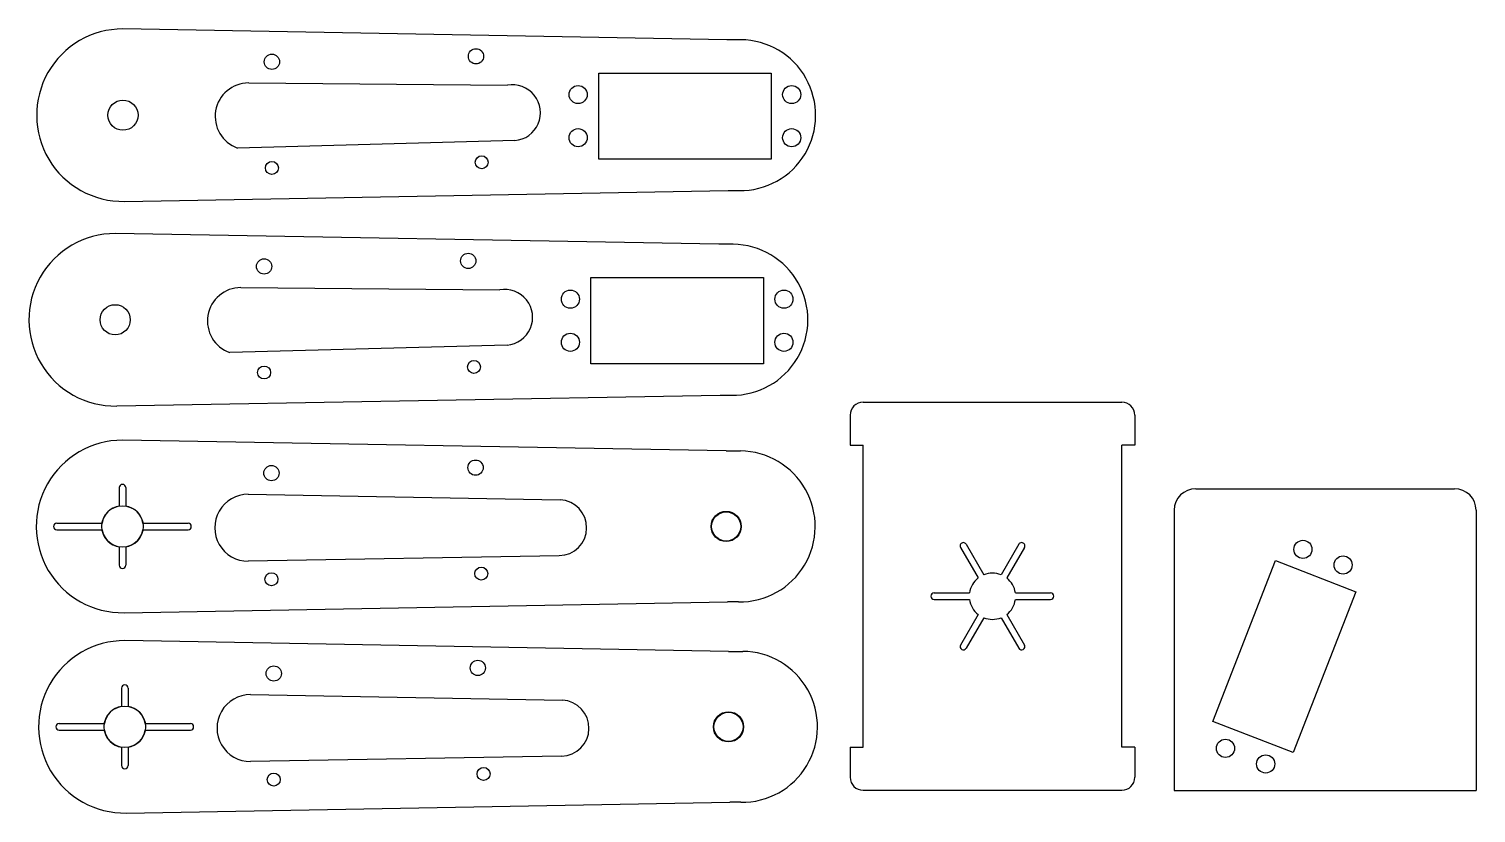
# Model space of a CAD drawing. Header units: millimetres. Extents: x 8 to 343, y 7 to 189.
import ezdxf

# ---------------------------------------------------------------- set-up
doc = ezdxf.new("R2010")
doc.units = ezdxf.units.MM

msp = doc.modelspace()

# ---------------------------------------------------------------- linework, layer by layer
at = {"color": 7, "linetype": 'Continuous', "lineweight": 25}
for p, q in [((169.51, 186.71), (29.51, 189.21)), ((172.81, 186.71), (169.51, 186.71)), ((139.83, 158.99), (139.83, 178.99)), ((139.83, 178.99), (179.83, 178.99)), ((179.83, 178.99), (179.83, 158.99)), ((58.67, 176.69), (118.67, 176.16)), ((120.4, 163.32), (56.09, 161.59)), ((179.83, 158.99), (139.83, 158.99)), ((29.87, 149.22), (169.82, 151.71)), ((169.82, 151.71), (172.38, 151.71)), ((167.71, 139.26), (27.71, 141.76)), ((171.01, 139.26), (167.71, 139.26)), ((138.03, 111.54), (138.03, 131.54)), ((138.03, 131.54), (178.03, 131.54)), ((178.03, 131.54), (178.03, 111.54)), ((56.87, 129.24), (116.87, 128.71)), ((118.61, 115.88), (54.3, 114.15)), ((178.03, 111.54), (138.03, 111.54)), ((28.07, 101.77), (168.03, 104.27)), ((168.03, 104.27), (170.58, 104.27)), ((201.14, 102.65), (261.14, 102.65)), ((198.14, 99.65), (198.14, 92.65)), ((264.14, 99.65), (264.14, 92.65)), ((169.4, 91.33), (29.4, 93.83)), ((169.4, 91.33), (172.71, 91.33)), ((198.14, 92.65), (201.14, 92.65)), ((201.14, 22.65), (201.14, 92.65)), ((264.14, 92.65), (261.14, 92.65)), ((261.14, 22.65), (261.14, 92.65)), ((28.65, 82.83), (28.65, 78.57)), ((30.15, 82.83), (30.15, 78.57)), ((58.56, 81.3), (130.9, 80.01)), ((278.29, 82.59), (338.29, 82.59)), ((273.29, 77.59), (273.29, 12.59)), ((343.29, 77.59), (343.29, 12.59)), ((14.18, 74.58), (24.66, 74.58)), ((34.15, 74.58), (44.62, 74.58)), ((14.18, 73.08), (24.66, 73.08)), ((34.15, 73.08), (44.62, 73.08)), ((28.65, 69.08), (28.65, 64.83)), ((30.15, 69.08), (30.15, 64.83)), ((223.74, 68.97), (227.83, 61.89)), ((225.04, 69.72), (229.13, 62.64)), ((237.24, 69.72), (233.15, 62.64)), ((238.54, 68.97), (234.45, 61.89)), ((130.69, 67.05), (58.58, 65.77)), ((282.25, 28.62), (296.75, 65.9)), ((296.75, 65.9), (315.39, 58.64)), ((217.64, 58.4), (225.82, 58.4)), ((236.46, 58.4), (244.64, 58.4)), ((315.39, 58.64), (300.89, 21.37)), ((29.76, 53.83), (169.72, 56.33)), ((172.27, 56.33), (169.72, 56.33)), ((217.64, 56.9), (225.82, 56.9)), ((236.46, 56.9), (244.64, 56.9)), ((227.83, 53.42), (223.74, 46.33)), ((229.13, 52.67), (225.04, 45.58)), ((233.15, 52.67), (237.24, 45.58)), ((234.45, 53.42), (238.54, 46.33)), ((169.94, 44.86), (29.94, 47.36)), ((169.94, 44.86), (173.24, 44.86)), ((29.19, 36.36), (29.19, 32.1)), ((30.69, 36.36), (30.69, 32.1)), ((59.1, 34.84), (131.43, 33.55)), ((14.72, 28.11), (25.2, 28.11)), ((34.68, 28.11), (45.16, 28.11)), ((300.89, 21.37), (282.25, 28.62)), ((14.72, 26.61), (25.2, 26.61)), ((34.68, 26.61), (45.16, 26.61)), ((29.19, 22.62), (29.19, 18.36)), ((30.69, 22.62), (30.69, 18.36)), ((131.22, 20.59), (59.11, 19.3)), ((198.14, 22.65), (198.14, 15.65)), ((198.14, 22.65), (201.14, 22.65)), ((264.14, 22.65), (261.14, 22.65)), ((264.14, 22.65), (264.14, 15.65)), ((201.14, 12.65), (261.14, 12.65)), ((273.29, 12.59), (343.29, 12.59)), ((30.29, 7.36), (170.25, 9.86)), ((172.81, 9.86), (170.25, 9.86))]:
    msp.add_line(p, q, dxfattribs=at)
for centre, radius in [((111.38, 182.86), 1.77), ((64.05, 181.59), 1.77), ((135.07, 173.99), 2.1), ((184.59, 173.99), 2.1), ((29.51, 169.21), 3.5), ((135.07, 163.99), 2.1), ((184.59, 163.99), 2.1), ((64.05, 156.98), 1.5), ((112.7, 158.29), 1.5), ((62.25, 134.14), 1.77), ((109.58, 135.41), 1.77), ((133.27, 126.54), 2.1), ((182.79, 126.54), 2.1), ((27.71, 121.76), 3.5), ((133.27, 116.54), 2.1), ((182.79, 116.54), 2.1), ((62.25, 109.53), 1.5), ((110.91, 110.84), 1.5), ((63.95, 86.2), 1.77), ((111.28, 87.47), 1.77), ((169.4, 73.83), 3.5), ((303.14, 68.52), 2.1), ((112.6, 62.9), 1.5), ((312.46, 64.89), 2.1), ((63.95, 61.59), 1.5), ((64.48, 39.73), 1.77), ((111.81, 41.01), 1.77), ((169.94, 27.36), 3.5), ((285.18, 22.37), 2.1), ((294.5, 18.74), 2.1), ((113.13, 16.44), 1.5), ((64.48, 15.13), 1.5)]:
    msp.add_circle(centre, radius, dxfattribs=at)
at = {"color": 7, "linetype": 'Continuous'}
for centre, radius in [((29.4, 73.83), 4.8), ((169.4, 73.83), 3.38), ((29.94, 27.36), 4.8), ((169.94, 27.36), 3.38)]:
    msp.add_circle(centre, radius, dxfattribs=at)
at = {"color": 7, "linetype": 'Continuous', "lineweight": 25}
for centre, radius, start, end in [((29.51, 169.21), 20, 90, 271.0232), ((172.64, 169.21), 17.5, 269.1367, 89.4508), ((58.67, 168.92), 7.77, 90.057, 250.5948), ((119.83, 169.78), 6.48, 275.0277, 100.3647), ((27.71, 121.76), 20, 90, 271.0232), ((170.85, 121.76), 17.5, 269.1367, 89.4508), ((56.88, 121.47), 7.77, 90.057, 250.5948), ((118.04, 122.33), 6.48, 275.0277, 100.3647), ((201.14, 99.65), 3, 90, 180), ((261.14, 99.65), 3, 0, 90), ((29.4, 73.83), 20, 90, 271.0232), ((172.54, 73.83), 17.5, 269.1367, 89.4508), ((29.4, 82.83), 0.75, 0, 180), ((58.57, 73.53), 7.77, 90.057, 270.057), ((278.29, 77.59), 5, 90, 180), ((338.29, 77.59), 5, 0, 90), ((29.4, 73.83), 4.8, 98.9893, 171.0107), ((29.4, 73.83), 4.8, 8.9893, 81.0107), ((130.56, 73.54), 6.48, 271.1139, 87.022), ((14.18, 73.83), 0.75, 90, 270), ((44.62, 73.83), 0.75, 270, 90), ((29.4, 73.83), 4.8, 188.9893, 261.0107), ((29.4, 73.83), 4.8, 278.9893, 351.0107), ((224.39, 69.34), 0.75, 30, 210), ((237.89, 69.34), 0.75, 330, 150), ((29.4, 64.83), 0.75, 180, 0), ((231.14, 57.65), 5.38, 128.0209, 171.9791), ((231.14, 57.65), 5.37, 68.0209, 111.9791), ((231.14, 57.65), 5.38, 8.0209, 51.9791), ((217.64, 57.65), 0.75, 90, 270), ((244.64, 57.65), 0.75, 270, 90), ((231.14, 57.65), 5.38, 188.0209, 231.9791), ((231.14, 57.65), 5.38, 308.0209, 351.9791), ((231.14, 57.65), 5.38, 248.0209, 291.9791), ((29.94, 27.36), 20, 90, 271.0232), ((173.07, 27.36), 17.5, 269.1367, 89.4508), ((224.39, 45.96), 0.75, 150, 330), ((237.89, 45.96), 0.75, 210, 30), ((29.94, 36.36), 0.75, 0, 180), ((59.1, 27.07), 7.77, 90.057, 270.057), ((29.94, 27.36), 4.8, 98.9893, 171.0107), ((29.94, 27.36), 4.8, 8.9893, 81.0107), ((131.1, 27.07), 6.48, 271.1139, 87.022), ((14.72, 27.36), 0.75, 90, 270), ((45.16, 27.36), 0.75, 270, 90), ((29.94, 27.36), 4.8, 188.9893, 261.0107), ((29.94, 27.36), 4.8, 278.9893, 351.0107), ((29.94, 18.36), 0.75, 180, 0), ((201.14, 15.65), 3, 180, 270), ((261.14, 15.65), 3, 270, 0)]:
    msp.add_arc(centre, radius, start, end, dxfattribs=at)

doc.saveas('drawing.dxf')
